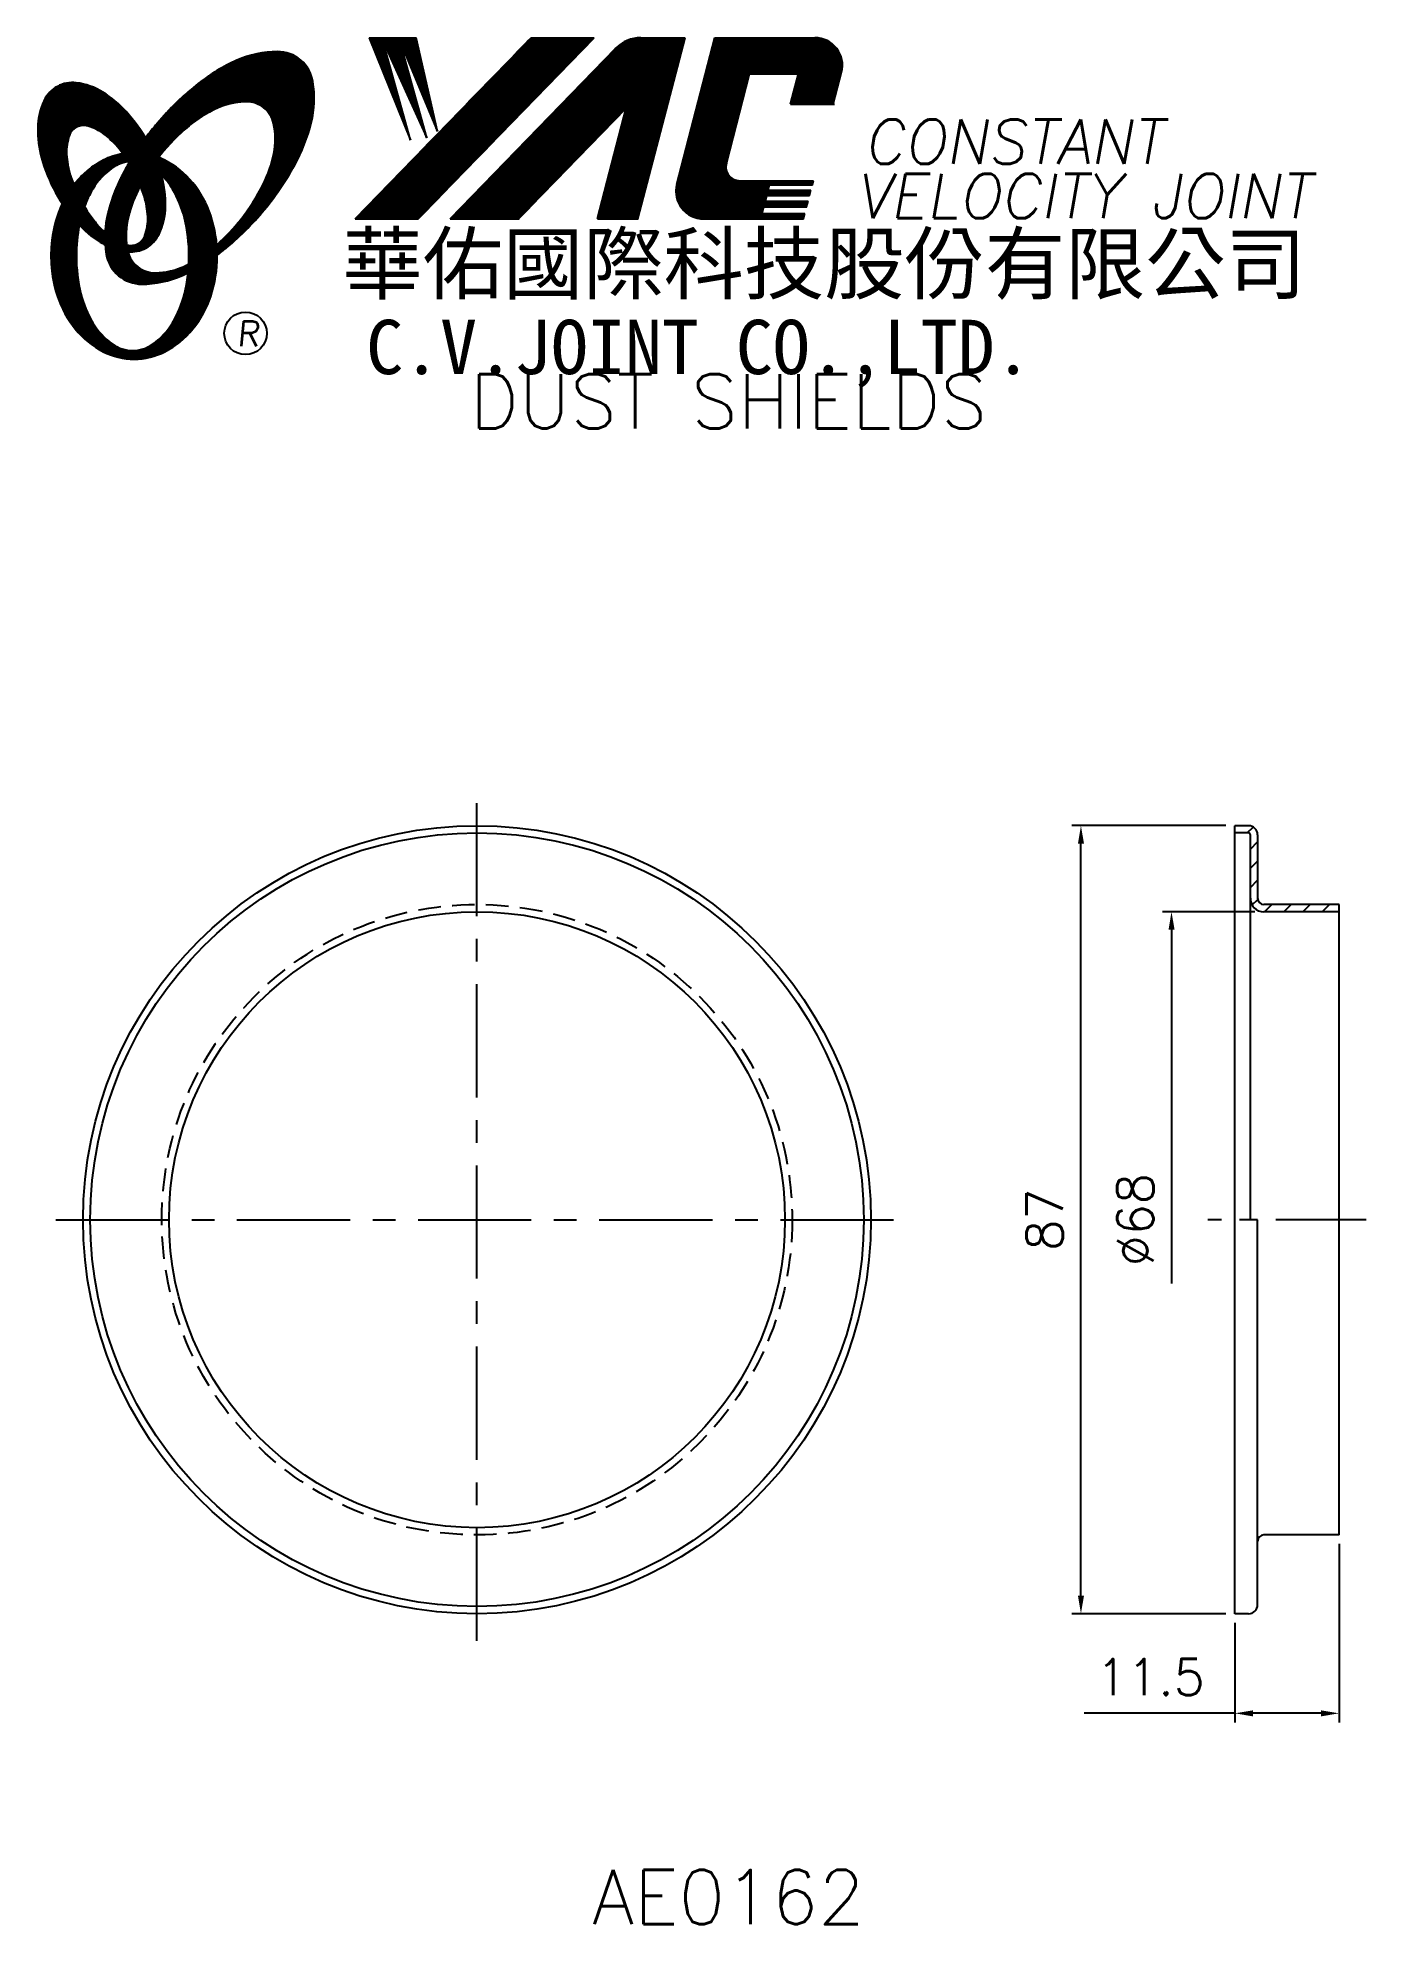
# Model space of a CAD drawing. Extents: x 626 to 773, y 258 to 467.
import ezdxf
from ezdxf.enums import TextEntityAlignment as Align

# ---------------------------------------------------------------- set-up
doc = ezdxf.new("R2010")
doc.units = 0
doc.header["$LTSCALE"] = 10
doc.header["$MEASUREMENT"] = 0
doc.linetypes.add('CENTER', pattern=[2, 1.25, -0.25, 0.25, -0.25])
doc.linetypes.add('HIDDEN', pattern=[0.375, 0.25, -0.125])
doc.layers.get('0').update_dxf_attribs({"linetype": 'CONTINUOUS'})
doc.layers.get('DEFPOINTS').update_dxf_attribs({"linetype": 'CONTINUOUS'})
doc.layers.add('4', color=7, linetype='CONTINUOUS')
doc.styles.add('CHINA', font='KAIU.TTF')
doc.styles.add('ITALICC', font='simplex.shx')
doc.dimstyles.new('STANDARD$0', dxfattribs={"dimtxt": 4, "dimasz": 2, "dimexe": 1, "dimexo": 1, "dimgap": 2, "dimtad": 1, "dimdec": 4, "dimzin": 10, "dimtxsty": 'ITALICC', "dimcen": 2, "dimclrd": 5, "dimclre": 5, "dimclrt": 18, "dimaunit": 1, "dimazin": 3, "dimtp": 0.1, "dimtfac": 0.7, "dimtdec": 4, "dimtmove": 0, "dimatfit": 3, "dimtolj": 1, "dimtzin": 10})
pattern_1 = [(45, (695.682644, 222.914573), (-0.00727476112, 0.00727476112), [])]
pattern_2 = [(45, (527.092098, 259.218983), (-0.00883883476, 0.00883883476), [])]

# ---------------------------------------------------------------- blocks, each defined once
blk = doc.blocks.new('*D4')
at = {"color": 5, "linetype": 'BYBLOCK'}
for p, q in [((757.31, 379.66), (740.31, 379.66)), ((741.31, 294.66), (741.31, 377.66)), ((757.31, 292.66), (740.31, 292.66))]:
    blk.add_line(p, q, dxfattribs=at)
for points in [[(740.98, 377.66), (741.65, 377.66), (741.31, 379.66)], [(740.98, 294.66), (741.65, 294.66), (741.31, 292.66)]]:
    blk.add_solid(points, dxfattribs=at)
at = {"layer": 'DEFPOINTS', "color": 0, "linetype": 'BYBLOCK'}
for p in [(741.31, 379.66), (758.31, 379.66), (758.31, 292.66)]:
    blk.add_point(p, dxfattribs=at)
at = {"color": 18, "linetype": 'BYBLOCK', "insert": (737.31, 336.16), "char_height": 4, "attachment_point": 5, "rotation": 90, "style": 'ITALICC'}
blk.add_mtext('\\A1;87', dxfattribs=at)
blk = doc.blocks.new('*D5')
at = {"color": 5, "linetype": 'BYBLOCK'}
for p, q in [((760.51, 370.16), (750.31, 370.16)), ((751.31, 368.16), (751.31, 329.11))]:
    blk.add_line(p, q, dxfattribs=at)
blk.add_solid([(750.98, 368.16), (751.65, 368.16), (751.31, 370.16)], dxfattribs=at)
at = {"layer": 'DEFPOINTS', "color": 0, "linetype": 'BYBLOCK'}
for p in [(751.31, 370.16), (761.51, 370.16), (758.31, 302.16)]:
    blk.add_point(p, dxfattribs=at)
at = {"color": 18, "linetype": 'BYBLOCK', "insert": (747.31, 336.16), "char_height": 4, "attachment_point": 5, "rotation": 90, "style": 'ITALICC'}
blk.add_mtext('\\A1;∅68', dxfattribs=at)
blk = doc.blocks.new('*D6')
at = {"color": 5, "linetype": 'BYBLOCK'}
for p, q in [((769.81, 300.36), (769.81, 280.66)), ((758.31, 291.66), (758.31, 280.66)), ((758.31, 281.66), (741.65, 281.66)), ((767.81, 281.66), (760.31, 281.66))]:
    blk.add_line(p, q, dxfattribs=at)
for points in [[(760.31, 281.99), (760.31, 281.32), (758.31, 281.66)], [(767.81, 281.99), (767.81, 281.32), (769.81, 281.66)]]:
    blk.add_solid(points, dxfattribs=at)
at = {"layer": 'DEFPOINTS', "color": 0, "linetype": 'BYBLOCK'}
for p in [(769.81, 301.36), (758.31, 292.66), (758.31, 281.66)]:
    blk.add_point(p, dxfattribs=at)
at = {"color": 18, "linetype": 'BYBLOCK', "insert": (748.98, 285.66), "char_height": 4, "attachment_point": 5, "style": 'ITALICC'}
blk.add_mtext('\\A1;11.5', dxfattribs=at)

msp = doc.modelspace()

# ---------------------------------------------------------------- hatches: boundary and pattern name
at = {"layer": '4', "linetype": 'CONTINUOUS'}
h = msp.add_hatch(dxfattribs=at)
h.set_pattern_fill('ANSI31', color=5, scale=0.1, style=0)
h.set_pattern_definition(pattern_2)
h.paths.add_polyline_path([(687.5508, 466.64997), (680.5935, 466.64997), (661.17689, 446.64621), (668.1342, 446.64621)])
h.paths.add_polyline_path([(691.09769, 458.8844), (687.91732, 446.64621), (692.39831, 446.64621), (697.59674, 466.64997), (692.70001, 466.64997, 0.202785967), (689.96594, 465.49355), (671.67181, 446.64621), (679.21872, 446.64621)])
h.paths.add_polyline_path([(704.7248, 462.65155), (710.11852, 462.65155), (709.2495, 459.30753), (713.96632, 459.30753), (714.88304, 462.8351, 0.490800957), (711.93284, 466.64997), (700.89852, 466.64997), (696.69147, 450.46108, 0.490800957), (699.64167, 446.64621), (710.67599, 446.64621), (710.83043, 447.24052), (706.11361, 447.24052), (706.30698, 447.9846), (711.0238, 447.9846), (711.18236, 448.59474), (706.46554, 448.59474), (706.62678, 449.21521), (711.3436, 449.21521), (711.49978, 449.8162), (706.78296, 449.8162), (706.93976, 450.41958), (711.65658, 450.41958), (711.77332, 450.86877), (703.63357, 450.86877, -0.490800957), (702.15847, 452.77621)])
h = msp.add_hatch(dxfattribs=at)
h.set_pattern_fill('ANSI31', color=1, scale=0.1, style=0)
h.set_pattern_definition(pattern_2)
h.paths.add_polyline_path([(667.90887, 466.64997), (662.73154, 466.64997), (667.3023, 455.34623), (664.23637, 466.30421), (669.0711, 455.58188), (666.12309, 466.30421), (670.25031, 456.28885)])
h = msp.add_hatch(dxfattribs=at)
h.set_pattern_fill('ANSI31', color=5, scale=0.082305, style=0)
h.set_pattern_definition([(45, (527.092098, 259.218983), (-0.00727476112, 0.00727476112), [])])
h.paths.add_polyline_path([(649.12757, 459.58749, -0.172879177), (651.06904, 458.92892, -0.172879177), (652.15634, 457.19087, -0.104527385), (652.18411, 453.86268, -0.065680101), (651.01458, 450.46072, -0.051823203), (648.57417, 446.61833, -0.044272532), (645.8992, 443.792, -0.020203161), (645.95278, 442.65408, 0.006517006), (646.35733, 442.96616, 0.049863361), (650.91075, 447.37922, 0.049863361), (654.50039, 452.60638, 0.063682799), (656.32143, 457.23373, 0.103597411), (656.51073, 461.8177, 0.177892575), (655.16213, 464.18798, 0.177892575), (652.59974, 465.12131, 0.103597411), (648.11194, 464.16826, 0.063682799), (643.85419, 461.59919, 0.049863361), (639.30077, 457.18612, 0.016070017), (638.03007, 455.57981, -0.007061632), (638.27735, 455.14278, -0.031648676), (639.22994, 453.1062, -0.008069351), (639.66185, 453.67051, -0.051823203), (642.84022, 456.92897, -0.065680101), (645.88215, 458.84932, -0.104527385)])
h.paths.add_polyline_path([(636.0519, 446.42617, -0.065680101), (637.22143, 449.82812, -0.006063428), (637.46537, 450.30314, 0.027613469), (636.73854, 451.89121, 0.017011252), (636.20512, 452.82619, 0.007829282), (635.71113, 451.95896, 0.063682799), (633.89009, 447.33161, 0.103597411), (633.70079, 442.74764, 0.177892575), (635.0494, 440.37736, 0.177892575), (637.61179, 439.44404, 0.103597411), (642.09959, 440.39708, 0.008811776), (642.72655, 440.68716, 0.013922709), (642.80388, 441.65697, -0.009086703), (642.35386, 441.43952, -0.104527385), (639.10844, 440.70136, -0.172879177), (637.16697, 441.35993, -0.172879177), (636.07968, 443.09798, -0.104527385)])
h = msp.add_hatch(dxfattribs=at)
h.set_pattern_fill('ANSI31', color=3, scale=0.082305, style=0)
h.set_pattern_definition(pattern_1)
h.paths.add_polyline_path([(633.33106, 460.63832, 0.106488277), (630.38919, 461.6769, 0.158297415), (628.29899, 461.28185, 0.158297415), (626.83966, 459.73416, 0.106488277), (626.12884, 456.6964, 0.071723199), (626.54689, 453.38344, 0.058080454), (628.09187, 449.56805, 0.058080454), (630.47292, 446.21026, 0.071723199), (633.03816, 444.07251, 0.020895977), (633.57834, 443.77052, -0.030777155), (633.56244, 445.14674, -0.042059526), (632.46608, 446.3095, -0.04691039), (630.84692, 448.79065, -0.04691039), (629.71864, 451.53013, -0.060581117), (629.31654, 453.7922, -0.10187153), (629.62816, 455.8804, -0.185892489), (630.40825, 456.77205, -0.185892489), (631.58489, 456.91017, -0.10187153), (633.48254, 455.98463, -0.060581117), (635.11937, 454.37236, -0.04691039), (636.73854, 451.89121, -0.04691039), (637.86682, 449.15172, -0.060581117), (638.26892, 446.88966, -0.10187153), (637.9573, 444.80145, -0.185892489), (637.17721, 443.90981, -0.185892489), (636.00056, 443.77169, -0.002013383), (635.95976, 443.78232, 0.021593804), (636.07968, 443.09798, 0.006477741), (636.09768, 443.02094, 0.14950097), (638.07024, 443.42898, 0.158297415), (639.52957, 444.97667, 0.106488277), (640.24038, 448.01444, 0.071723199), (639.82234, 451.32739, 0.058080454), (638.27735, 455.14278, 0.058080454), (635.89631, 458.50057, 0.071723199)])
h = msp.add_hatch(dxfattribs=at)
h.set_pattern_fill('ANSI31', color=1, scale=0.082305, style=0)
h.set_pattern_definition(pattern_1)
h.paths.add_polyline_path([(634.42469, 452.31487, -0.120168026), (636.11648, 452.96826, 0.016865385), (635.51672, 453.851, 0.076648372), (633.36049, 453.13209, 0.104809576), (630.27604, 450.61899, 0.005838257), (630.1091, 450.40678, 0.028089978), (630.84692, 448.79065, 0.014237292), (631.28905, 448.0056, -0.045767751), (632.21423, 449.94245, -0.106890197)])
h.paths.add_polyline_path([(630.39332, 442.56026, -0.048711043), (630.72342, 445.94059, -0.007865741), (630.47292, 446.21026, -0.037695478), (628.83704, 448.32902, 0.03042545), (628.31172, 447.02505, 0.080710289), (627.58628, 442.56026, 0.080710289), (628.31172, 438.09546, 0.089265679), (630.27604, 434.50152, 0.104809576), (633.36049, 431.98842, 0.11926607), (636.76969, 431.16349, 0.11926607), (640.17888, 431.98842, 0.104809576), (643.26333, 434.50152, 0.089265679), (645.22766, 438.09546, 0.080710289), (645.95309, 442.56026, 0.080710289), (645.22766, 447.02505, 0.089265679), (643.26333, 450.61899, 0.104809576), (640.17888, 453.13209, 0.025513357), (639.48564, 453.44484, 0.004818181), (639.22994, 453.1062, -0.023722145), (639.77116, 451.50945, -0.065307489), (641.00634, 449.94245, -0.073950765), (642.31879, 446.74472, -0.060532391), (642.82724, 442.56026, -0.060532391), (642.31879, 438.37579, -0.073950765), (641.00634, 435.17806, -0.106890197), (638.79587, 432.80564, -0.153118262), (636.61028, 432.12026, -0.153118262), (634.42469, 432.80564, -0.106890197), (632.21423, 435.17806, -0.073950765), (630.90178, 438.37579, -0.060532391)])
h = msp.add_hatch(dxfattribs=at)
h.set_pattern_fill('ANSI31', color=5, scale=12, style=0)
h.set_pattern_definition([(45, (44.8043, -11.4558), (-1.0606602, 1.0606602), [])])
h.paths.add_polyline_path([(769.81437, 370.15587), (769.81437, 370.95587), (761.51437, 370.95587, -0.414213562), (760.81437, 371.65587), (760.81437, 378.65587, 0.414213562), (759.81437, 379.65587), (758.31437, 379.65587), (758.31437, 378.85587), (759.81437, 378.85587, -0.414213562), (760.01437, 378.65587), (760.01437, 371.65587, 0.414213562), (761.51437, 370.15587)])

# ---------------------------------------------------------------- linework, layer by layer
at = {"layer": '4', "color": 5, "linetype": 'CONTINUOUS'}
for p, q in [((661.17689, 446.64621), (680.5935, 466.64997)), ((668.1342, 446.64621), (687.5508, 466.64997)), ((680.5935, 466.64997), (687.5508, 466.64997)), ((692.39831, 446.64621), (697.59674, 466.64997)), ((692.70001, 466.64997), (697.59674, 466.64997)), ((696.69147, 450.46108), (700.89852, 466.64997)), ((700.89852, 466.64997), (711.93284, 466.64997)), ((671.67181, 446.64621), (689.96594, 465.49355)), ((702.15847, 452.77621), (704.7248, 462.65155)), ((704.7248, 462.65155), (710.11852, 462.65155)), ((709.2495, 459.30753), (710.11852, 462.65155)), ((713.96632, 459.30753), (714.88304, 462.8351)), ((679.21872, 446.64621), (691.09769, 458.8844)), ((687.91732, 446.64621), (691.09769, 458.8844)), ((709.2495, 459.30753), (714.11675, 459.30753)), ((703.63357, 450.86877), (711.77332, 450.86877)), ((706.78296, 449.8162), (706.93976, 450.41958)), ((706.93976, 450.41958), (711.65658, 450.41958)), ((711.65658, 450.41958), (711.77332, 450.86877)), ((706.11361, 447.24052), (706.30698, 447.9846)), ((706.30698, 447.9846), (711.0238, 447.9846)), ((706.46554, 448.59474), (706.62678, 449.21521)), ((706.46554, 448.59474), (711.18236, 448.59474)), ((706.62678, 449.21521), (711.3436, 449.21521)), ((706.78296, 449.8162), (711.49978, 449.8162)), ((711.0238, 447.9846), (711.18236, 448.59474)), ((711.3436, 449.21521), (711.49978, 449.8162)), ((661.17689, 446.64621), (668.1342, 446.64621)), ((671.67181, 446.64621), (679.21872, 446.64621)), ((687.91732, 446.64621), (692.39831, 446.64621)), ((699.64167, 446.64621), (710.67599, 446.64621)), ((706.11361, 447.24052), (710.83043, 447.24052)), ((710.67599, 446.64621), (710.83043, 447.24052))]:
    msp.add_line(p, q, dxfattribs=at)
at = {"layer": '4', "color": 1, "linetype": 'CONTINUOUS'}
for p, q in [((662.73154, 466.64997), (667.90887, 466.64997)), ((662.73154, 466.64997), (667.3023, 455.34623)), ((670.25031, 456.28885), (667.90887, 466.64997)), ((664.23637, 466.30421), (669.0711, 455.58188)), ((667.3023, 455.34623), (664.23637, 466.30421)), ((669.0711, 455.58188), (666.12309, 466.30421)), ((666.12309, 466.30421), (670.25031, 456.28885))]:
    msp.add_line(p, q, dxfattribs=at)
at = {"layer": '4', "color": 5, "linetype": 'CENTER'}
for p, q in [((674.62701, 289.65587), (674.62701, 382.65587)), ((628.12701, 336.15587), (721.12701, 336.15587))]:
    msp.add_line(p, q, dxfattribs=at)
at = {"layer": '4', "color": 7, "linetype": 'CONTINUOUS'}
for p, q in [((758.31437, 292.65587), (758.31437, 379.65587)), ((759.81437, 379.65587), (758.31437, 379.65587)), ((759.81437, 378.85587), (758.31437, 378.85587)), ((760.01437, 336.15587), (760.01437, 378.65587)), ((760.81437, 378.65587), (760.81437, 371.65587)), ((769.81437, 370.95587), (761.51437, 370.95587)), ((769.81437, 301.35587), (769.81437, 370.95587)), ((769.81437, 370.15587), (761.51437, 370.15587)), ((760.81437, 293.65587), (760.81437, 336.15587)), ((769.81437, 301.35587), (761.51437, 301.35587)), ((759.81437, 292.65587), (758.31437, 292.65587))]:
    msp.add_line(p, q, dxfattribs=at)
at = {"layer": '4', "color": 5, "linetype": 'CENTER', "ltscale": 0.8}
msp.add_line((772.81437, 336.15587), (755.31437, 336.15587), dxfattribs=at)
at = {"layer": '4', "color": 5, "linetype": 'CONTINUOUS'}
for points in [[(645.95278, 442.65408, 0.006517006), (646.35733, 442.96616, 0.049863361), (650.91075, 447.37922, 0.049863361), (654.50039, 452.60638, 0.063682799), (656.32143, 457.23373, 0.103597411), (656.51073, 461.8177, 0.177892575), (655.16213, 464.18798, 0.177892575), (652.59974, 465.12131, 0.103597411), (648.11194, 464.16826, 0.063682799), (643.85419, 461.59919, 0.049863361), (639.30077, 457.18612, 0.016070017), (638.03007, 455.57981)], [(645.8992, 443.792, 0.044272532), (648.57417, 446.61833, 0.051823203), (651.01458, 450.46072, 0.065680101), (652.18411, 453.86268, 0.104527385), (652.15634, 457.19087, 0.172879177), (651.06904, 458.92892, 0.172879177), (649.12757, 459.58749, 0.104527385), (645.88215, 458.84932, 0.065680101), (642.84022, 456.92897, 0.051823203), (639.66185, 453.67051, 0.008069351), (639.22994, 453.1062)], [(636.20512, 452.82619, 0.007829282), (635.71113, 451.95896, 0.063682799), (633.89009, 447.33161, 0.103597411), (633.70079, 442.74764, 0.177892575), (635.0494, 440.37736, 0.177892575), (637.61179, 439.44404, 0.103597411), (642.09959, 440.39708, 0.008811776), (642.72655, 440.68716, 0.008811776)], [(637.46537, 450.30314, 0.006063428), (637.22143, 449.82812, 0.065680101), (636.0519, 446.42617, 0.104527385), (636.07968, 443.09798, 0.172879177), (637.16697, 441.35993, 0.172879177), (639.10844, 440.70136, 0.104527385), (642.35386, 441.43952, 0.009086703), (642.80388, 441.65697, 0.009086703)]]:
    msp.add_lwpolyline(points, format="xyb", dxfattribs=at)
at = {"layer": '4', "color": 3, "linetype": 'CONTINUOUS'}
for points in [[(636.09768, 443.02094, 0.14950097), (638.07024, 443.42898, 0.158297415), (639.52957, 444.97667, 0.106488277), (640.24038, 448.01444, 0.071723199), (639.82234, 451.32739, 0.058080454), (638.27735, 455.14278, 0.058080454), (635.89631, 458.50057, 0.071723199), (633.33106, 460.63832, 0.106488277), (630.38919, 461.6769, 0.158297415), (628.29899, 461.28185, 0.158297415), (626.83966, 459.73416, 0.106488277), (626.12884, 456.6964, 0.071723199), (626.54689, 453.38344, 0.058080454), (628.09187, 449.56805, 0.058080454), (630.47292, 446.21026, 0.071723199), (633.03816, 444.07251, 0.020895977), (633.57834, 443.77052, 0.020895977)], [(635.95976, 443.78232, 0.002013383), (636.00056, 443.77169, 0.185892489), (637.17721, 443.90981, 0.185892489), (637.9573, 444.80145, 0.10187153), (638.26892, 446.88966, 0.060581117), (637.86682, 449.15172, 0.04691039), (636.73854, 451.89121, 0.04691039), (635.11937, 454.37236, 0.060581117), (633.48254, 455.98463, 0.10187153), (631.58489, 456.91017, 0.185892489), (630.40825, 456.77205, 0.185892489), (629.62816, 455.8804, 0.10187153), (629.31654, 453.7922, 0.060581117), (629.71864, 451.53013, 0.04691039), (630.84692, 448.79065, 0.04691039), (632.46608, 446.3095, 0.042059526), (633.56244, 445.14674, 0.042059526)]]:
    msp.add_lwpolyline(points, format="xyb", dxfattribs=at)
at = {"layer": '4', "color": 1, "linetype": 'CONTINUOUS'}
for points in [[(628.83704, 448.32902, 0.03042545), (628.31172, 447.02505, 0.080710289), (627.58628, 442.56026, 0.080710289), (628.31172, 438.09546, 0.089265679), (630.27604, 434.50152, 0.104809576), (633.36049, 431.98842, 0.11926607), (636.76969, 431.16349, 0.11926607), (640.17888, 431.98842, 0.104809576), (643.26333, 434.50152, 0.089265679), (645.22766, 438.09546, 0.080710289), (645.95309, 442.56026, 0.080710289), (645.22766, 447.02505, 0.089265679), (643.26333, 450.61899, 0.104809576), (640.17888, 453.13209, 0.025513357), (639.48564, 453.44484, 0.025513357)], [(635.51672, 453.851, 0.076648372), (633.36049, 453.13209, 0.104809576), (630.27604, 450.61899, 0.005838257), (630.1091, 450.40678, 0.005838257)], [(636.11648, 452.96826, 0.120168026), (634.42469, 452.31487, 0.106890197), (632.21423, 449.94245, 0.045767751), (631.28905, 448.0056, 0.045767751)], [(630.72342, 445.94059, 0.048711043), (630.39332, 442.56026, 0.060532391), (630.90178, 438.37579, 0.073950765), (632.21423, 435.17806, 0.106890197), (634.42469, 432.80564, 0.153118262), (636.61028, 432.12026, 0.153118262), (638.79587, 432.80564, 0.106890197), (641.00634, 435.17806, 0.073950765), (642.31879, 438.37579, 0.060532391), (642.82724, 442.56026, 0.060532391), (642.31879, 446.74472, 0.073950765), (641.00634, 449.94245, 0.065307489), (639.77116, 451.50945)]]:
    msp.add_lwpolyline(points, format="xyb", dxfattribs=at)
at = {"layer": '4', "color": 5, "linetype": 'CONTINUOUS'}
msp.add_circle((649.07393, 434.01454), 2.35282, dxfattribs=at)
at = {"layer": '4', "color": 7, "linetype": 'CONTINUOUS'}
for radius in [43.5, 42.7, 34]:
    msp.add_circle((674.62701, 336.15587), radius, dxfattribs=at)
at = {"layer": '4', "color": 5, "linetype": 'HIDDEN'}
msp.add_circle((674.62701, 336.15587), 34.8, dxfattribs=at)
at = {"layer": '4', "color": 5, "linetype": 'CONTINUOUS'}
for centre, radius, start, end in [((692.70001, 462.83973), 3.81024, 90, 135.8533387), ((711.93284, 463.60177), 3.04819, 345.4326059, 90), ((703.63357, 452.39287), 1.5241, 165.4326059, 270), ((699.64167, 449.6944), 3.04819, 165.4326059, 270)]:
    msp.add_arc(centre, radius, start, end, dxfattribs=at)
at = {"layer": '4', "color": 7, "linetype": 'CONTINUOUS'}
for centre, radius, start, end in [((759.81437, 378.65587), 1, 360, 90), ((759.81437, 378.65587), 0.2, 0, 90), ((761.51437, 371.65587), 1.5, 180, 270), ((761.51437, 371.65587), 0.7, 180, 270), ((761.51437, 300.65587), 0.7, 90, 180), ((759.81437, 293.65587), 1, 270, 0)]:
    msp.add_arc(centre, radius, start, end, dxfattribs=at)

# ---------------------------------------------------------------- texts
at = {"layer": '4', "color": 5, "linetype": 'CONTINUOUS', "style": 'ITALICC'}
for s, height, oblique, p in [('CONSTANT', 4.9, 10, (717.3257, 452.71667)), ('VELOCITY JOINT', 4.9, 10, (716.44747, 446.72129)), ('R', 2.75625, 5, (648.11524, 432.60493))]:
    msp.add_text(s, height=height, dxfattribs=dict(at, oblique=oblique)).set_placement(p)
at = {"layer": '4', "color": 7, "linetype": 'CONTINUOUS', "style": 'CHINA'}
for s, height, p in [('華佑國際科技股份有限公司', 6.5, (659.76353, 438.45636)), ('C.V.JOINT CO.,LTD.', 6, (662.39217, 429.51014))]:
    msp.add_text(s, height=height, dxfattribs=at).set_placement(p)
at = {"layer": '4', "color": 18, "linetype": 'CONTINUOUS', "style": 'ITALICC'}
for s, p in [('DUST SHIELDS', (702.39489, 423.51732)), ('AE0162', (702.39489, 258.36993))]:
    msp.add_text(s, height=6, dxfattribs=at).set_placement(p, align=Align.CENTER)

# ---------------------------------------------------------------- dimensions: what is measured, and where the dimension line sits
at = {"layer": '4', "color": 18, "linetype": 'CONTINUOUS'}
dim = msp.add_linear_dim(base=(741.31438, 379.65587), p1=(758.31437, 292.65587), p2=(758.31437, 379.65587), angle=90, dimstyle='STANDARD$0', dxfattribs=at)
dim.commit()
dim.dimension.update_dxf_attribs({"geometry": '*D4', "text_midpoint": (737.31438, 336.15587)})
dim = msp.add_linear_dim(base=(751.31438, 370.15587), p1=(758.31437, 302.15587), p2=(761.51437, 370.15587), angle=270, text='%%C68', dimstyle='STANDARD$0', override={"dimcen": -2, "dimse1": 1, "dimsd1": 1, "dimaunit": 0, "dimtp": 0}, dxfattribs=at)
dim.commit()
dim.dimension.update_dxf_attribs({"geometry": '*D5', "text_midpoint": (747.31438, 336.15587)})
dim = msp.add_linear_dim(base=(758.31437, 281.65584), p1=(769.81437, 301.35587), p2=(758.31437, 292.65587), text='11.5', dimstyle='STANDARD$0', dxfattribs=at)
dim.commit()
dim.dimension.update_dxf_attribs({"geometry": '*D6', "text_midpoint": (748.98104, 285.65584)})

doc.saveas('drawing.dxf')
